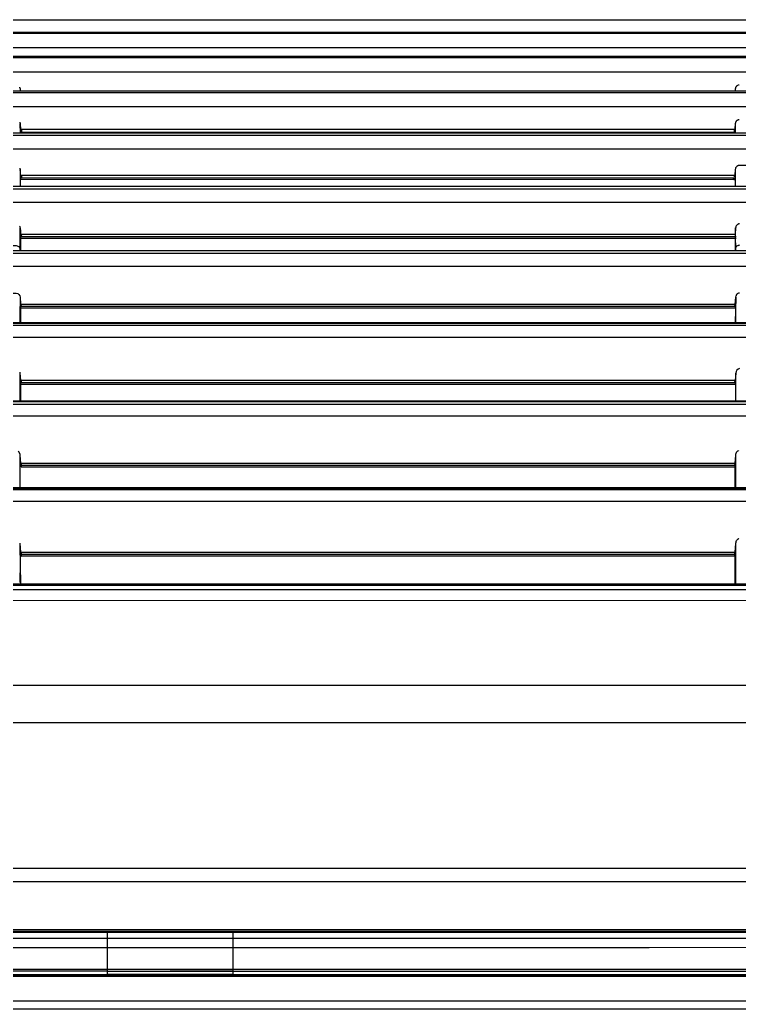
# Model space of a CAD drawing. Header units: millimetres. Extents: x 1291 to 5660, y 748 to 2981.
# Drawn here: x 2127.3 to 2219.5, y 1914 to 2040.8 of the extents above; entities that cross this region are included whole.
import ezdxf

# ---------------------------------------------------------------- set-up
doc = ezdxf.new("R2010")
doc.units = ezdxf.units.MM

msp = doc.modelspace()

# ---------------------------------------------------------------- linework, layer by layer
for p, q in [((2127.38, 2031.9), (2127.38, 2031.65)), ((2127.44, 2026.23), (2127.38, 2027.45)), ((2127.37, 2011.17), (2127.37, 2014.07)), ((2219.09, 2005.22), (2219.02, 2001.93)), ((2313.31, 1991.8), (1596.76, 1991.8)), ((2313.3, 1979.05), (1596.77, 1979.05)), ((2326.24, 1955.44), (1583.83, 1955.44))]:
    msp.add_line(p, q)
for points in [[(1596.52, 2040.76), (2313.55, 2040.76), (2314.42, 2040.75), (2315.29, 2040.71), (2316.15, 2040.65), (2317.01, 2040.57), (2317.87, 2040.45), (2318.72, 2040.32), (2319.57, 2040.16), (2320.43, 2039.97), (2324.69, 2038.96), (2328.95, 2037.96), (2328.95, 2038.01), (2328.94, 2038.01), (2328.92, 2038.01), (2328.9, 2038.02)], [(2313.62, 2039.16), (1596.03, 2039.15), (1595.6, 2039.15), (1595.39, 2039.14), (1595.18, 2039.13), (1594.97, 2039.12), (1593.9, 2039.05), (1593.06, 2038.97), (1592.64, 2038.92), (1592.21, 2038.86), (1591.79, 2038.8), (1591.37, 2038.74), (1590.54, 2038.58), (1589.71, 2038.4), (1585.4, 2037.43), (1581.1, 2036.45), (1580.82, 2036.4), (1580.4, 2036.32), (1580.26, 2036.3), (1580.12, 2036.28), (1579.98, 2036.26), (1579.41, 2036.22), (1578.85, 2036.2)], [(1590.16, 2036.48), (1589.96, 2037.35), (1589.8, 2038.01), (1589.72, 2038.3), (1590.55, 2038.48), (1591.38, 2038.64), (1592.22, 2038.77), (1593.06, 2038.88), (1593.9, 2038.96), (1594.75, 2039.02), (1595.59, 2039.06), (1596.44, 2039.07), (2313.62, 2039.07), (2314.48, 2039.06), (2315.32, 2039.02), (2316.17, 2038.96), (2317.01, 2038.88), (2317.85, 2038.77), (2318.69, 2038.64), (2319.52, 2038.48), (2320.35, 2038.3), (2320.27, 2038.01), (2320.11, 2037.35), (2319.9, 2036.48)], [(2322.44, 2035.9), (2319.9, 2036.48), (2319.13, 2036.64), (2318.35, 2036.78), (2317.57, 2036.91), (2316.78, 2037), (2316, 2037.08), (2315.21, 2037.14), (2314.42, 2037.17), (2313.62, 2037.18), (1596.44, 2037.18), (1595.65, 2037.17), (1594.86, 2037.14), (1594.07, 2037.08), (1593.29, 2037), (1592.5, 2036.91), (1591.72, 2036.78), (1590.94, 2036.64), (1590.16, 2036.48), (1587.63, 2035.9)], [(2321.61, 2033.15), (2320.54, 2033.36), (2319.47, 2033.56), (2318.15, 2033.79), (2316.83, 2033.95), (2315.5, 2034.04), (2314.16, 2034.07), (1595.91, 2034.07), (1595.92, 2035.99), (1595.93, 2035.99)], [(1595.91, 2035.93), (2314.16, 2035.93), (2314.15, 2035.94), (2314.15, 2035.96)], [(2319.87, 2035.47), (2319.88, 2035.48), (2319.88, 2035.5), (2319.89, 2035.52), (2324.51, 2034.64), (2329.13, 2033.75), (2329.13, 2033.76), (2319.89, 2035.53), (2319.89, 2035.52), (2319.53, 2035.59), (2319.17, 2035.65), (2318.81, 2035.7), (2318.46, 2035.76), (2317.74, 2035.85), (2317.02, 2035.93), (2316.3, 2035.98), (2315.58, 2036.03), (2315.21, 2036.04), (2314.85, 2036.05), (2314.49, 2036.06), (1595.95, 2036.06), (1595.93, 2036.03), (1595.93, 2036)], [(1590.87, 2029.2), (1590.66, 2030.34), (1590.53, 2030.99), (1591.79, 2031.18), (1593.05, 2031.32), (1594.31, 2031.4), (1595.58, 2031.43), (2314.49, 2031.43), (2315.76, 2031.4), (2317.02, 2031.32), (2318.28, 2031.18), (2319.54, 2030.99), (2319.41, 2030.34), (2319.2, 2029.2)], [(2314.49, 2031.63), (1595.58, 2031.63)], [(2127.3, 2032.12), (2127.31, 2032.1), (2127.32, 2032.08), (2127.33, 2032.06), (2127.35, 2032.01), (2127.37, 2031.97), (2127.37, 2031.95), (2127.37, 2031.92)], [(2127.38, 2031.88), (2127.4, 2031.63)], [(2219.05, 2031.63), (2219.08, 2031.96), (2219.09, 2032.01), (2219.1, 2032.06)], [(2219.08, 2031.66), (2219.08, 2031.96)], [(2219.11, 2032.08), (2219.12, 2032.12), (2219.13, 2032.14), (2219.15, 2032.18), (2219.18, 2032.23), (2219.21, 2032.26), (2219.22, 2032.28), (2219.24, 2032.29), (2219.28, 2032.33), (2219.31, 2032.35)], [(2219.33, 2032.37), (2219.36, 2032.38)], [(2219.4, 2032.4), (2219.44, 2032.41), (2219.49, 2032.42)], [(2219.51, 2032.43), (2219.53, 2032.43)], [(2321.8, 2028.74), (2320.5, 2028.97), (2319.2, 2029.2), (2318.03, 2029.38), (2316.85, 2029.5), (2315.67, 2029.58), (2314.49, 2029.61), (1595.58, 2029.61), (1594.4, 2029.58), (1593.22, 2029.5), (1592.04, 2029.38), (1590.87, 2029.2), (1589.57, 2028.97), (1588.26, 2028.74)], [(2127.33, 2027.63), (2127.35, 2027.59), (2127.36, 2027.54), (2127.37, 2027.5), (2127.38, 2027.45), (2127.44, 2026.74), (2219.02, 2026.74), (2219.08, 2027.52), (2219.09, 2027.56), (2219.1, 2027.61)], [(2219.08, 2026.27), (2219.08, 2027.52)], [(2219.11, 2027.63), (2219.12, 2027.68), (2219.15, 2027.74), (2219.18, 2027.78), (2219.19, 2027.8), (2219.2, 2027.82), (2219.24, 2027.85), (2219.27, 2027.89), (2219.31, 2027.92), (2219.33, 2027.93), (2219.35, 2027.94), (2219.37, 2027.95), (2219.4, 2027.96), (2219.44, 2027.98), (2219.49, 2027.99), (2219.51, 2027.99), (2219.53, 2028)], [(2314.26, 2026.16), (2314.27, 2026.18), (2314.27, 2026.22), (1595.45, 2026.22), (1595.11, 2026.21), (1594.77, 2026.2), (1594.42, 2026.19), (1593.73, 2026.15), (1593.05, 2026.1), (1592.37, 2026.03), (1591.68, 2025.94), (1591.34, 2025.89), (1591, 2025.84), (1590.66, 2025.78), (1590.32, 2025.73)], [(2127.38, 2026.68), (2127.38, 2026.41), (2127.38, 2026.28)], [(2127.54, 2026.74), (2127.54, 2026.45), (2127.54, 2026.41), (2127.53, 2026.37), (2218.96, 2026.37), (2218.96, 2026.74)], [(2218.97, 2026.33), (2218.96, 2026.36)], [(1595.82, 2025.99), (2314.25, 2025.99)], [(2323.36, 2022.9), (2321.38, 2023.3), (2319.39, 2023.69), (2318.12, 2023.91), (2316.83, 2024.06), (2315.55, 2024.16), (2314.25, 2024.19), (1595.82, 2024.19), (1594.53, 2024.16), (1593.23, 2024.06), (1591.95, 2023.91), (1590.68, 2023.69), (1588.69, 2023.3), (1586.71, 2022.9)], [(2127.34, 2021.76), (2127.35, 2021.73), (2127.36, 2021.71)], [(2127.36, 2021.69), (2127.37, 2021.64)], [(2127.44, 2019.41), (2127.44, 2020.85), (2127.41, 2021.22), (2127.38, 2021.59), (2127.38, 2019.42)], [(2127.44, 2020.85), (2219.02, 2020.85), (2219.08, 2021.64), (2219.09, 2021.69), (2219.1, 2021.73), (2219.11, 2021.78), (2219.13, 2021.83), (2219.15, 2021.87), (2219.18, 2021.91), (2219.23, 2021.98)], [(2219.08, 2019.42), (2219.08, 2021.64)], [(2219.25, 2022), (2219.27, 2022.02), (2219.29, 2022.04), (2219.31, 2022.05), (2219.35, 2022.08), (2219.39, 2022.1), (2219.44, 2022.12), (2219.48, 2022.13), (2219.51, 2022.13), (2219.53, 2022.13), (2313.43, 2022.14), (2313.43, 2019.41)], [(2127.46, 2020.48), (2127.44, 2020.48)], [(2127.54, 2020.85), (2127.54, 2020.56), (2127.54, 2020.53), (2127.53, 2020.49), (2127.51, 2020.49)], [(2218.81, 2020.49), (2127.53, 2020.49)], [(2127.53, 2020.32), (2218.86, 2020.31), (2218.92, 2020.31), (2219.02, 2020.27)], [(2218.81, 2020.32), (2218.81, 2020.49), (2218.89, 2020.49), (2218.97, 2020.48), (2218.96, 2020.55)], [(2218.96, 2020.63), (2218.96, 2020.85)], [(2320.13, 2018.75), (2320.13, 2018.73), (2320.13, 2018.7), (2319.74, 2018.78), (2319.16, 2018.89), (2318.58, 2018.99), (2317.8, 2019.1), (2317.01, 2019.2), (2316.23, 2019.27), (2315.44, 2019.32), (2315.04, 2019.34), (2314.65, 2019.35), (2314.25, 2019.36), (2313.86, 2019.36), (2313.86, 2019.41), (1596.21, 2019.41)], [(1596.21, 2019.36), (1596.22, 2019.23), (1596.23, 2019.1), (2313.84, 2019.1), (2313.85, 2019.23), (2313.86, 2019.36)], [(2324.9, 2015.42), (2322.31, 2016.03), (2319.72, 2016.64), (2319, 2016.8), (2318.27, 2016.94), (2317.53, 2017.06), (2316.8, 2017.16), (2316.06, 2017.23), (2315.32, 2017.29), (2314.58, 2017.32), (2313.84, 2017.33), (1596.23, 2017.33), (1595.49, 2017.32), (1594.75, 2017.29), (1594, 2017.23), (1593.27, 2017.16), (1592.53, 2017.06), (1591.8, 2016.94), (1591.07, 2016.8), (1590.34, 2016.64), (1587.76, 2016.03), (1585.17, 2015.42)], [(2127.31, 2014.31), (2127.33, 2014.26), (2127.34, 2014.24), (2127.35, 2014.21)], [(2127.36, 2014.19), (2127.36, 2014.17), (2127.37, 2014.12), (2127.37, 2014.07), (2127.41, 2013.69), (2127.44, 2013.31), (2127.44, 2011.17)], [(2219.58, 2014.62), (2219.53, 2014.62), (2219.48, 2014.61), (2219.46, 2014.6), (2219.44, 2014.6), (2219.41, 2014.59), (2219.39, 2014.58), (2219.35, 2014.55), (2219.31, 2014.53), (2219.29, 2014.51), (2219.27, 2014.49), (2219.2, 2014.42), (2219.17, 2014.38), (2219.13, 2014.29), (2219.11, 2014.24), (2219.1, 2014.2), (2219.09, 2014.15), (2219.08, 2014.1), (2219.02, 2013.31), (2219.05, 2011.17), (2219.08, 2011.51)], [(2219.08, 2011.17), (2219.08, 2014.1)], [(2127.44, 2013.31), (2219.02, 2013.31)], [(2127.49, 2012.94), (2127.47, 2012.93), (2127.45, 2012.92), (2127.44, 2012.92)], [(2219.16, 2012.94), (2127.53, 2012.94), (2127.51, 2012.94)], [(2127.54, 2013.31), (2127.53, 2013.01)], [(2127.53, 2012.77), (2219.16, 2012.77)], [(2313.5, 2011.17), (1596.57, 2011.17)], [(2325.96, 2006.6), (2322.98, 2007.43), (2320, 2008.24), (2319.2, 2008.45), (2318.4, 2008.63), (2317.59, 2008.78), (2316.78, 2008.9), (2315.96, 2009), (2315.14, 2009.07), (2314.31, 2009.11), (2313.49, 2009.13), (1596.58, 2009.13), (1596.58, 2010.94), (1596.57, 2011.1)], [(2123.64, 2011.42), (2123.8, 2011.71), (2124.14, 2011.83), (2126.88, 2011.83), (2127.21, 2011.71), (2127.37, 2011.42)], [(2127.4, 2011.17), (2127.37, 2011.49)], [(2219.08, 2011.5), (2219.25, 2011.79), (2219.58, 2011.9)], [(2219.25, 2011.8), (2219.58, 2011.92)], [(1596.58, 2010.84), (2313.49, 2010.84)], [(2127.37, 2005.2), (2127.37, 2004.29), (2127.36, 2003.83), (2127.36, 2001.93)], [(2127.44, 2004.31), (2219.02, 2004.31), (2219.06, 2004.77), (2219.09, 2005.22), (2219.1, 2005.27), (2219.11, 2005.32)], [(2219.43, 2005.73), (2219.42, 2005.72), (2219.41, 2005.72), (2219.4, 2005.71), (2219.35, 2005.69), (2219.31, 2005.66), (2219.29, 2005.64), (2219.24, 2005.59), (2219.21, 2005.55), (2219.18, 2005.5), (2219.17, 2005.48), (2219.15, 2005.44), (2219.14, 2005.41), (2219.12, 2005.36)], [(2219.54, 2005.76), (2219.52, 2005.75), (2219.49, 2005.75), (2219.47, 2005.74)], [(2218.96, 2004.31), (2218.97, 2004.02), (2127.53, 2004.02), (2127.54, 2004.31)], [(2127.53, 2003.85), (2218.99, 2003.85)], [(2218.97, 2003.97), (2218.97, 2004)], [(2218.97, 2003.92), (2218.97, 2003.92)], [(2218.98, 2003.85), (2218.98, 2003.86), (2218.97, 2003.87)], [(2219.09, 2001.93), (2219.09, 2003.38)], [(2313.33, 2001.84), (1596.73, 2001.84)], [(2313.33, 2001.93), (1596.74, 2001.93)], [(1596.74, 2001.65), (2313.33, 2001.65)], [(2313.33, 2000.05), (1596.74, 2000.05)], [(2127.35, 1995.59), (2127.36, 1995.54), (2127.36, 1995.48)], [(2127.36, 1995.49), (2127.4, 1995), (2127.44, 1994.52), (2127.44, 1991.92)], [(2127.36, 1995.49), (2127.36, 1991.92)], [(2127.53, 1994.52), (2127.53, 1994.24)], [(2219.1, 1991.92), (2219.1, 1995.49)], [(2127.46, 1994.06), (2127.48, 1994.06)], [(2127.53, 1994.07), (2218.99, 1994.07)], [(2218.97, 1994.15), (2218.97, 1994.17)], [(2218.98, 1994.06), (2218.98, 1994.07), (2218.98, 1994.07)], [(1589.92, 1988.91), (1589.65, 1989.71), (1589.43, 1990.35), (1590.33, 1990.63), (1591.23, 1990.86), (1592.13, 1991.06), (1593.05, 1991.23), (1593.97, 1991.36), (1594.89, 1991.45), (1595.83, 1991.5), (1596.76, 1991.52), (2313.3, 1991.52), (2313.31, 1991.66), (2313.31, 1991.91), (1596.76, 1991.91), (1596.76, 1990.01), (2313.3, 1990.01)], [(2219.36, 1985.52), (2219.37, 1985.52), (2219.4, 1985.53), (2219.44, 1985.56)], [(2219.52, 1985.59), (2219.53, 1985.59)], [(2127.13, 1985.49), (2127.15, 1985.47), (2127.18, 1985.43), (2127.22, 1985.38), (2127.23, 1985.36), (2127.26, 1985.31), (2127.27, 1985.29), (2127.29, 1985.24), (2127.31, 1985.19), (2127.33, 1985.13), (2127.34, 1985.09), (2127.35, 1985.03), (2127.36, 1984.98), (2127.44, 1983.93), (2127.43, 1983.72)], [(2127.36, 1984.98), (2127.36, 1980.85)], [(2219.03, 1980.85), (2219.03, 1983.93), (2219.06, 1984.45), (2219.1, 1984.98), (2219.11, 1985.04), (2219.12, 1985.09), (2219.13, 1985.14), (2219.15, 1985.19), (2219.15, 1985.22), (2219.19, 1985.3), (2219.21, 1985.34), (2219.26, 1985.41), (2219.27, 1985.43), (2219.29, 1985.45), (2219.31, 1985.47), (2219.35, 1985.51)], [(2219.11, 1980.85), (2219.11, 1984.98)], [(2127.44, 1983.93), (2219.03, 1983.93)], [(2127.53, 1983.93), (2127.53, 1983.66), (2127.53, 1983.48)], [(2218.97, 1983.63), (2218.97, 1983.66), (2127.53, 1983.66)], [(2127.53, 1983.48), (2218.99, 1983.48)], [(2218.96, 1983.93), (2218.97, 1983.66)], [(2218.98, 1983.51), (2218.97, 1983.52)], [(2219.02, 1983.48), (2219, 1983.49), (2218.98, 1983.49)], [(1596.77, 1980.85), (2313.3, 1980.85), (2313.3, 1980.71), (2314.23, 1980.69), (2315.16, 1980.64), (2315.39, 1980.63), (2315.62, 1980.6), (2315.85, 1980.59), (2316.09, 1980.56), (2316.55, 1980.51), (2317.01, 1980.45), (2317.92, 1980.3), (2318.84, 1980.12), (2319.06, 1980.07), (2319.29, 1980.02), (2319.52, 1979.96), (2319.74, 1979.91), (2320.19, 1979.79), (2320.64, 1979.66), (2320.66, 1979.76)], [(2320.15, 1977.89), (2319.31, 1978.16), (2318.47, 1978.39), (2317.63, 1978.59), (2316.77, 1978.76), (2315.91, 1978.88), (2315.05, 1978.97), (2314.17, 1979.03), (2313.3, 1979.05), (2313.3, 1980.61), (2313.3, 1980.71), (1596.77, 1980.71)], [(2327.55, 1975.32), (2323.85, 1976.61), (2320.15, 1977.89), (2320.42, 1978.66), (2320.64, 1979.29), (2319.75, 1979.58), (2318.84, 1979.83), (2317.93, 1980.04), (2317.02, 1980.21), (2316.1, 1980.34), (2315.17, 1980.44), (2314.24, 1980.5), (2313.3, 1980.52), (1596.77, 1980.52)], [(2219.28, 1974.13), (2219.29, 1974.14)], [(2219.3, 1974.15), (2219.31, 1974.16), (2219.35, 1974.2), (2219.4, 1974.24), (2219.42, 1974.25), (2219.44, 1974.27), (2219.47, 1974.28), (2219.5, 1974.28), (2219.51, 1974.29)], [(2219.52, 1974.29), (2219.54, 1974.3)], [(2127.34, 1973.71), (2127.35, 1973.65), (2127.43, 1972.54), (2127.43, 1971.93)], [(2127.35, 1973.65), (2127.35, 1973.35), (2127.43, 1968.46)], [(2219.03, 1968.46), (2219.03, 1972.54), (2219.07, 1973.1), (2219.11, 1973.65), (2219.11, 1973.71), (2219.14, 1973.82), (2219.15, 1973.87), (2219.17, 1973.92), (2219.21, 1974.03), (2219.24, 1974.08), (2219.26, 1974.1), (2219.27, 1974.12)], [(2219.11, 1968.46), (2219.11, 1969.9), (2219.11, 1971.17), (2219.11, 1973.65)], [(2127.43, 1972.54), (2219.03, 1972.54)], [(2127.43, 1972.07), (2127.44, 1972.08), (2127.47, 1972.08), (2127.5, 1972.09), (2127.51, 1972.09), (2218.99, 1972.09), (2219.03, 1972.09)], [(2127.53, 1972.54), (2127.52, 1972.26), (2127.52, 1972.09)], [(2218.97, 1972.23), (2218.97, 1972.26), (2127.52, 1972.26)], [(2218.97, 1972.26), (2218.97, 1972.54)], [(2218.98, 1972.17), (2218.97, 1972.18)], [(2218.98, 1972.09), (2218.98, 1972.09)], [(2127.35, 1969.9), (2127.34, 1968.64)], [(2320.71, 1967.27), (2320.71, 1967.22), (2320.69, 1967.11), (2320.22, 1967.25), (2319.76, 1967.38), (2319.3, 1967.51), (2318.83, 1967.62), (2317.89, 1967.83), (2316.94, 1967.99), (2316.46, 1968.06), (2315.98, 1968.13), (2315.74, 1968.15), (2315.5, 1968.18), (2315.26, 1968.2), (2315.03, 1968.22), (2314.06, 1968.28), (2313.09, 1968.29), (2313.09, 1968.46), (1596.97, 1968.46)], [(1595.32, 1967.73), (1595.36, 1967.73), (1595.7, 1967.74), (1595.74, 1967.74), (2314.33, 1967.74), (2314.37, 1967.74), (2314.71, 1967.73), (2314.75, 1967.73)], [(2314.39, 1966.31), (2314.37, 1966.31), (2314.34, 1966.31), (2314.31, 1966.31), (2314.27, 1966.32), (2314.24, 1966.32), (1596.42, 1966.36)], [(1574.02, 1950.72), (2336.05, 1950.72)], [(1587.14, 1923.87), (1587.14, 1932.05), (2322.93, 1932.05)], [(2323.28, 1930.29), (1586.78, 1930.29)], [(2324.21, 1923.9), (2323.57, 1923.92), (1586.5, 1923.92)], [(1586.82, 1924.2), (2323.25, 1924.2)], [(1587.04, 1923.83), (2323.03, 1923.83)], [(1969.14, 1918.41), (2138.57, 1918.41), (2138.57, 1923.84)], [(2154.63, 1923.85), (2154.63, 1918.41), (2337.9, 1918.41)], [(2325.09, 1918.88), (2322.97, 1918.87), (2322.97, 1923.03), (2208.01, 1923.03), (2185.01, 1923.03), (2047.06, 1923.03), (2008.1, 1923.02), (1817.35, 1923.02), (1771.59, 1923.02)], [(2047.06, 1921.9), (2208.01, 1921.9), (2231, 1921.91)], [(2138.57, 1918.87), (2053.86, 1918.87), (1912.92, 1918.87), (1848.68, 1918.87), (1582.97, 1918.87), (1576.63, 1918.88), (1574.52, 1918.88), (1573.46, 1918.88), (1573.2, 1918.89), (1572.21, 1918.89)], [(2138.57, 1918.83), (1969.14, 1918.83)], [(1997.25, 1919.12), (2154.63, 1919.12), (2238.8, 1919.12)], [(2138.57, 1918.83), (2337.9, 1918.83)], [(2154.63, 1918.41), (2138.57, 1918.41)], [(2154.63, 1918.87), (2146.6, 1918.87)], [(2337.91, 1918.24), (1572.26, 1918.23)], [(2337.91, 1918.17), (1572.26, 1918.15)], [(1572.52, 1915.04), (2337.65, 1915.06)], [(2337.65, 1913.99), (1572.52, 1913.97)]]:
    msp.add_lwpolyline(points)
for points in [[(2123.99, 2005.71), (2124, 2005.72), (2124.03, 2005.72), (2124.05, 2005.73), (2124.13, 2005.74), (2126.87, 2005.74, -0.38696), (2127.37, 2005.2), (2127.44, 2004.31), (2127.44, 2003.18), (2127.44, 2002.3), (2127.44, 2001.95)], [(2219.6, 1996.08, 0.385403), (2219.1, 1995.49), (2219.06, 1995.01), (2219.02, 1994.52), (2127.44, 1994.52)], [(2218.96, 1994.52), (2218.97, 1994.24), (2127.53, 1994.24, 0.217981), (2127.39, 1994.17)], [(2313.04, 1966.37), (2313.04, 1967.77, 0.00687), (2313.09, 1968.29), (1596.98, 1968.29), (1596.98, 1968.25)]]:
    msp.add_lwpolyline(points, format="xyb")

doc.saveas('drawing.dxf')
